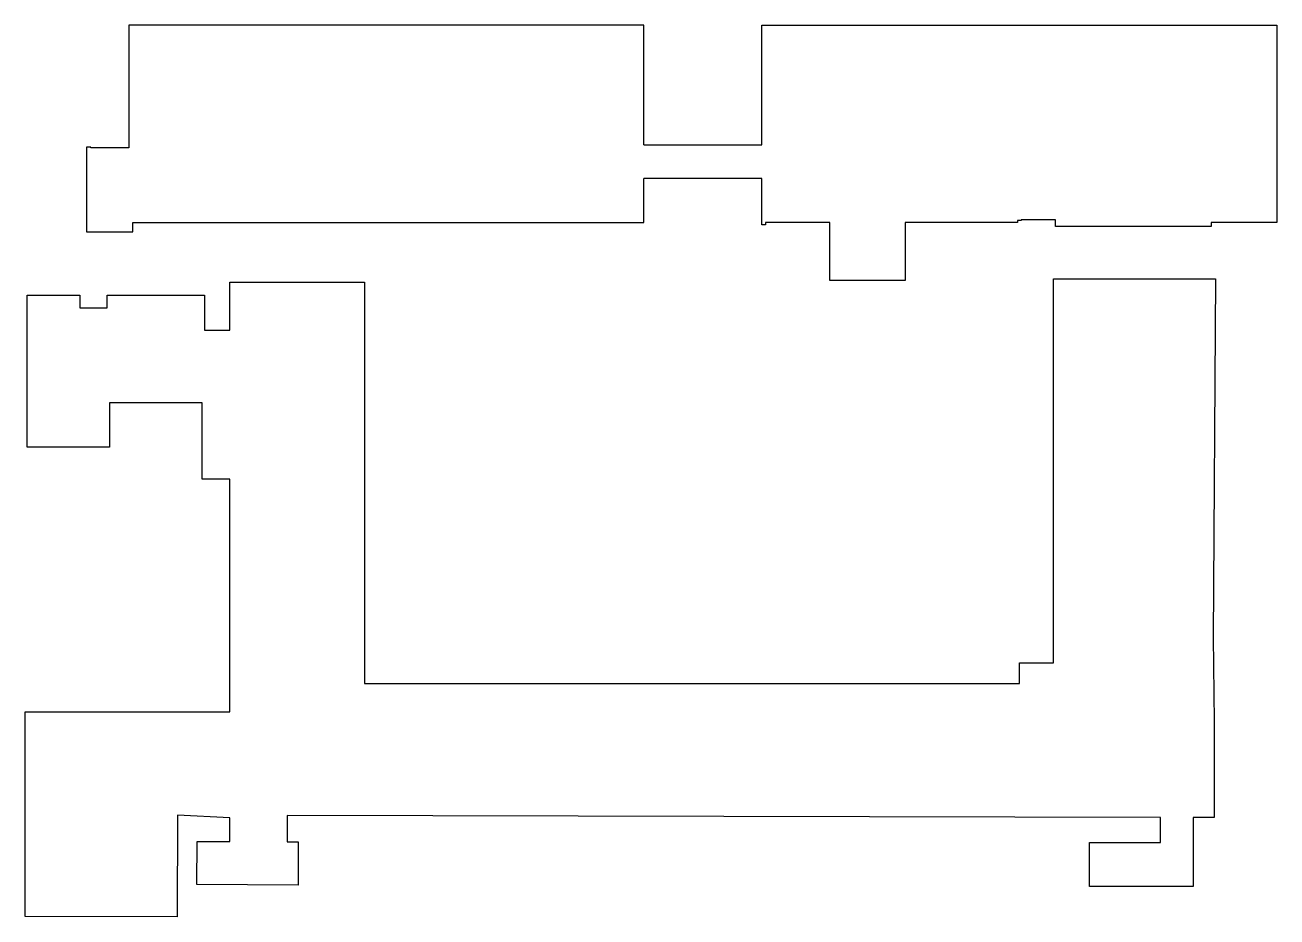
# Model space of a CAD drawing. Header units: inches. Extents: x -24 to 4860, y -169 to 5624.
# Drawn here: x -24 to 4721, y 2243 to 5624 of the extents above; entities that cross this region are included whole.
import ezdxf

# ---------------------------------------------------------------- set-up
doc = ezdxf.new("R2010")
doc.units = ezdxf.units.IN
doc.header["$LTSCALE"] = 10
doc.header["$MEASUREMENT"] = 0
doc.layers.add('A-SITE', color=3, linetype='CONTINUOUS')

msp = doc.modelspace()

# ---------------------------------------------------------------- linework, layer by layer
at = {"layer": 'A-SITE'}
for points in [[(2320.9, 5169.6), (2320.9, 5623.6), (368.9, 5623.6), (368.9, 5160.6), (368.9, 5158.6), (224.9, 5158.6), (224.9, 5160.6), (208.9, 5160.6), (208.9, 4839.6), (383.9, 4839.6), (383.9, 4875.6), (2320.9, 4875.6), (2320.9, 5041.6)], [(2320.9, 5169.6), (2768.9, 5169.6), (2768.9, 5623.6), (4720.9, 5623.6), (4720.9, 4875.6), (4471.9, 4875.6), (4471.9, 4859.6), (3881.9, 4859.6), (3881.9, 4885.6), (3750.9, 4885.6), (3750.9, 4882.6), (3737.9, 4882.6), (3737.9, 4875.6), (3311.9, 4875.6), (3311.9, 4655.6), (3025.9, 4655.6), (3025.9, 4875.6), (2782.9, 4875.6), (2782.9, 4866.4), (2768.9, 4866.4), (2768.9, 5041.6), (2320.9, 5041.6)]]:
    msp.add_lwpolyline(points, dxfattribs=at)
msp.add_lwpolyline([(3744.9, 3127.6), (3744.9, 3206.6), (3873.9, 3206.6), (3873.9, 4662.1), (4487.6, 4661.9), (4487.6, 4661.9), (4487.6, 4661.9), (4478.9, 3302.6), (4483.3, 2984.6), (4483.3, 2984.6), (4483.3, 2984.6), (4483.4, 2620.5), (4483.4, 2620.5), (4483.4, 2620.5), (4403.5, 2620.7), (4403.1, 2358.6), (4010.8, 2359.5), (4010.6, 2525.8), (4278.9, 2525.3), (4278.9, 2620.9), (4278.9, 2620.9), (4278.9, 2620.9), (4278.9, 2620.9), (4278.9, 2620.9), (968.9, 2628.2), (968.9, 2528.3), (1011.5, 2528.1), (1010.4, 2364.4), (627.4, 2366.2), (628.5, 2529.9), (751.9, 2529.3), (751.9, 2619.6), (553.7, 2629.1), (552.6, 2243.5), (-23.5, 2244.8), (-24.3, 3020.7), (751.9, 3020.7), (751.9, 3902.6), (646.9, 3902.6), (646.9, 4191.6), (295.9, 4191.6), (295.9, 4023.6), (-16.1, 4023.6), (-16.1, 4599.6), (182.9, 4599.6), (182.9, 4551.6), (286.9, 4551.6), (286.9, 4599.6), (655.9, 4599.6), (655.9, 4467.6), (751.9, 4467.6), (751.9, 4649.6), (1262.9, 4649.6), (1262.9, 4217.6), (1262.9, 4217.6), (1262.9, 3689.6), (1262.9, 3689.6), (1262.9, 3127.6)], close=True, dxfattribs=at)

doc.saveas('drawing.dxf')
